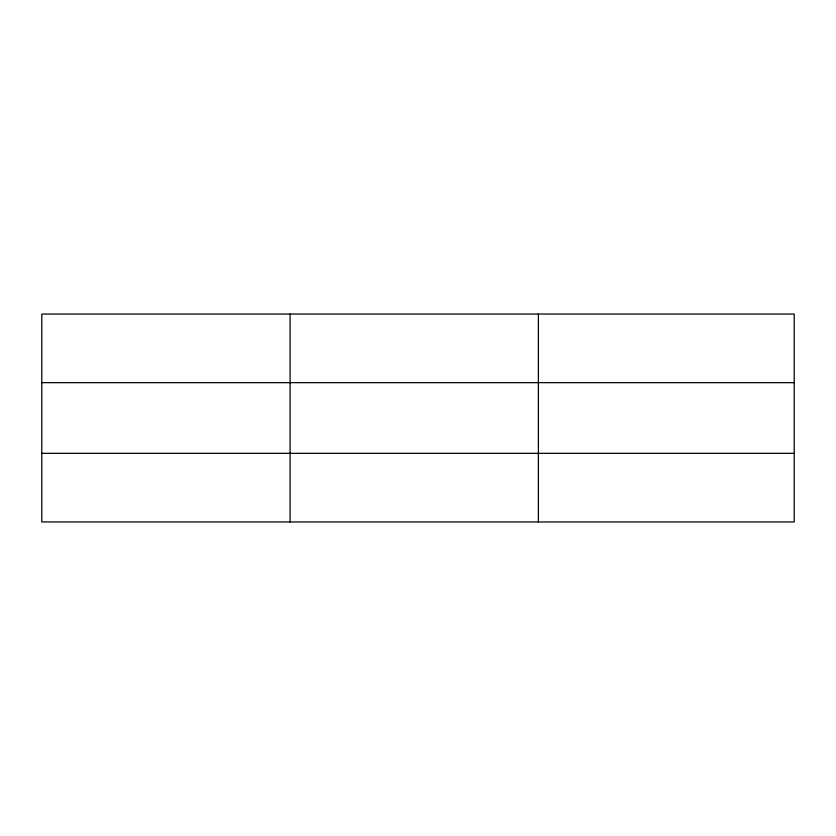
<?xml version="1.0" encoding="UTF-8"?>
<svg xmlns="http://www.w3.org/2000/svg" width="836" height="836" viewBox="0 0 836 836"><rect width="100%" height="100%" fill="white"/><g stroke="black" fill="none" stroke-linecap="round" stroke-linejoin="round"><path stroke-width="1.25" d="M290.092 521.946L290.092 314.054M538.384 521.946L538.384 314.054M794.2 453.342L794.2 521.946L41.8 521.946L41.8 314.054L794.2 314.054L794.2 453.342L41.8 453.342M41.8 382.658L794.2 382.658"/></g></svg>
